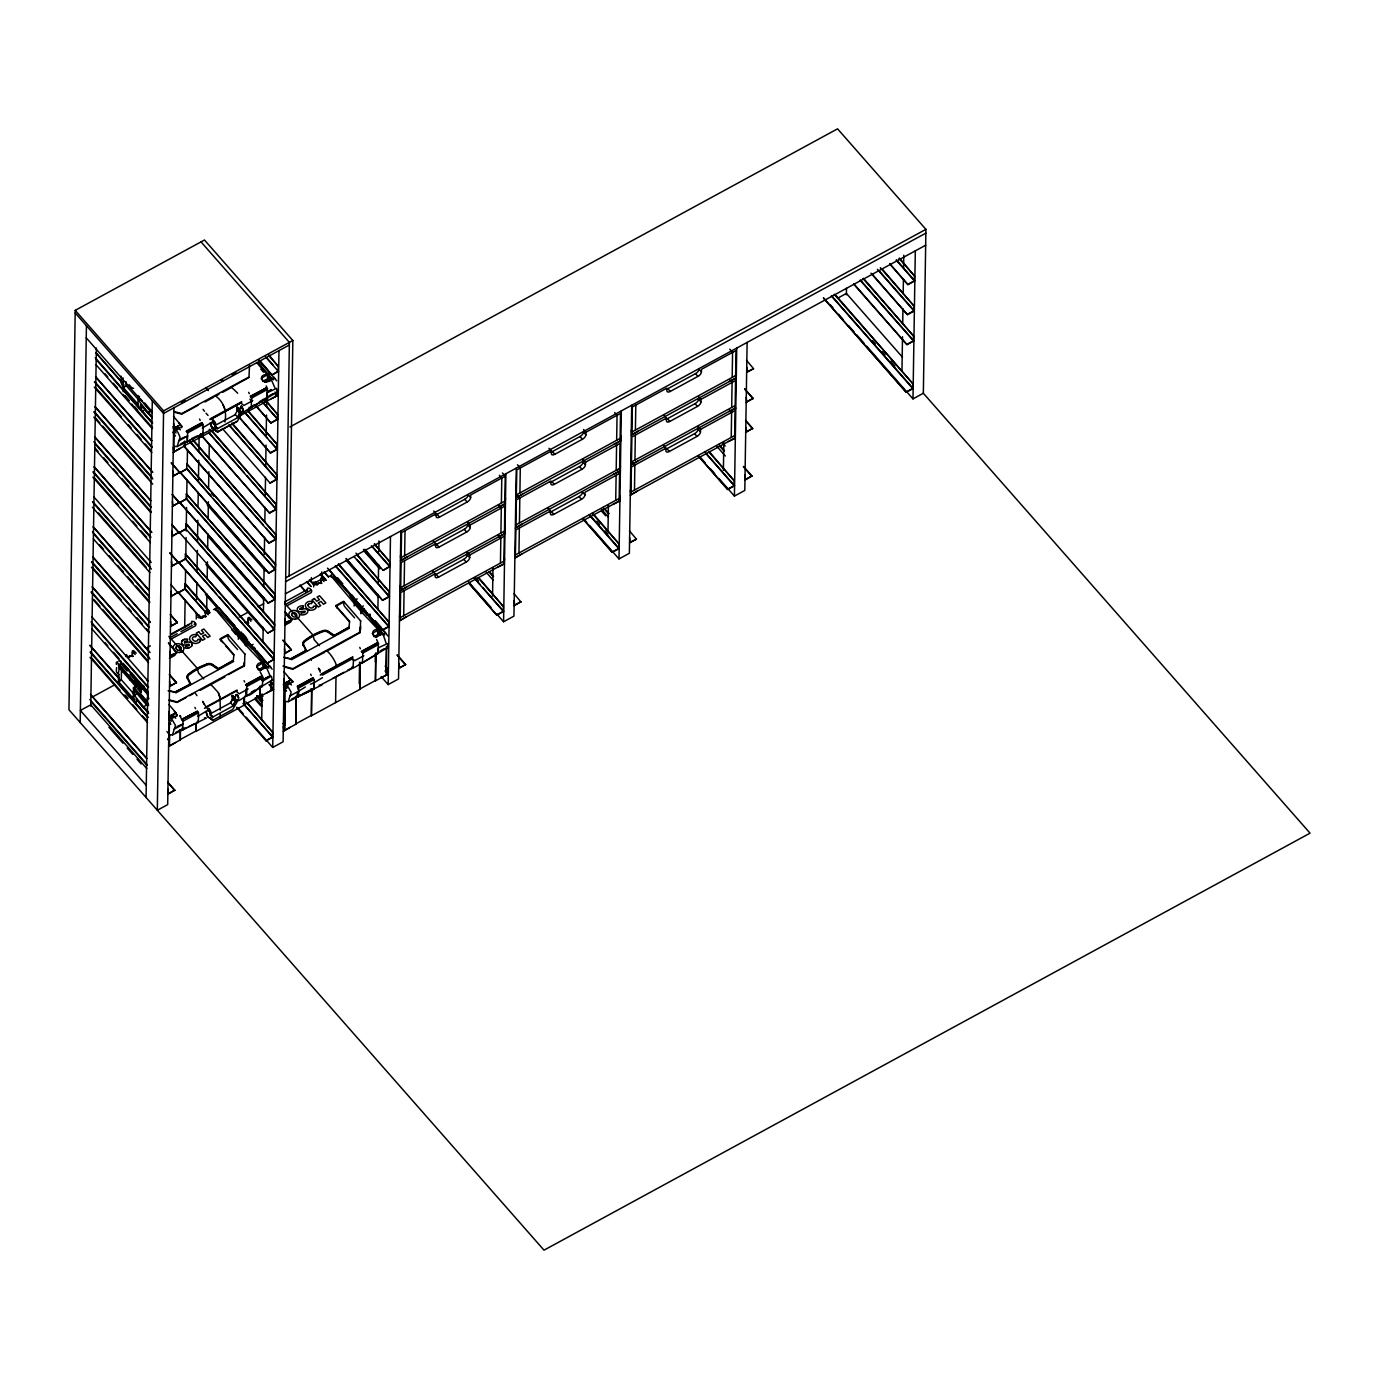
<?xml version="1.0" encoding="UTF-8"?>
<svg xmlns="http://www.w3.org/2000/svg" width="1379" height="1379" viewBox="0 0 1379 1379"><rect width="100%" height="100%" fill="white"/><g stroke="black" fill="none" stroke-linecap="round" stroke-linejoin="round"><path stroke-width="1.5" d="M289.142 576.008L292.831 340.51L204.471 239.998L75.224 310.361L68.95 709.737L544.015 1250.167L1310.05 833.157L923.172 393.049M80.189 722.544L86.429 325.737M90.738 706.169L96.358 347.973M122.955 377.794C124.575 392.119 119.404 382.242 121.335 378.311L121.024 376.105M118.439 683.915L118.594 673.935L118.87 682.071L134.056 699.343L133.246 699.774L136.711 704.152A132.487 47.386 61.4 0 0 147.174 716.322M123.127 391.722L123.214 385.586L123.593 387.861L138.779 405.133M127.04 675.089L123.817 670.797L122.541 671.487L120.214 668.849L120.318 663.144L127.213 671.004M135.108 695.412L121.3 679.709L121.49 668.16L120.214 668.849M138.452 399.634L126.023 385.499L126.092 381.707M125.782 656.507L126.472 654.646L128.695 658.059M129.385 655.783L129.402 656.749L132.47 655.077L132.315 651.06L135.194 654.525M133.246 699.774L133.435 687.776L136.659 686.018M150.156 420.181A132.487 47.386 61.4 0 1 141.434 409.942L137.969 405.564L138.124 395.566M133.815 699.463L134.004 687.466L147.932 703.307M148.415 711.943A85.205 30.459 61.4 0 1 134.539 695.447L134.608 690.62L136.228 692.448A91.031 32.544 61.4 0 0 147.674 705.945M151.587 416.113A85.205 30.459 61.4 0 1 139.262 401.255L139.348 396.411M135.401 686.121L135.487 680.416L133.539 681.485M136.228 703.549L136.28 699.05M140.951 409.339L141.003 404.84A131.039 46.852 61.4 0 0 152.207 417.889M141.83 411.787L143.675 410.614M141.727 689.276L141.778 686.432L143.502 685.501M144.037 688.035L144.071 686.311M147.398 694.62L148.656 698.395M146.071 797.476L152.293 400.668M75.224 310.361L163.584 410.873L157.309 810.266L167.686 804.612L173.909 407.822M169.445 722.337L169.048 746.056L180.304 739.937L180.477 729.698M173.875 446.762L174.064 433.989M169.479 745.832L169.651 734.783L166.928 731.611M174.202 451.622L174.288 446.434L177.201 446.537L210.935 429.783L209.16 429.386M179.856 439.16L185.131 436.902M167.842 794.27L174.754 790.167L167.738 782.186M175.512 742.54L168.583 746.66M169.065 716.632L175.978 712.874L169.531 716.029L169.152 711.461M169.531 686.621L176.443 682.502L169.445 674.521M170.013 656.594L176.926 652.491L168.514 642.907M170.479 626.583L177.391 622.463L170.375 614.482M170.944 596.555L177.857 592.453L171.41 595.969L171.03 591.384M171.427 566.545L178.339 562.425L169.927 552.858M171.892 536.517L178.805 532.415L171.789 524.434M172.358 506.507L179.287 502.387L172.272 494.423M172.84 476.479L179.753 472.376L171.341 462.792M180.132 448.399L173.202 452.502M198.007 615.034L178.374 592.694L184.82 588.85L185.372 583.765L209.212 610.897M268.302 664.73L178.839 562.684L185.303 558.823L185.372 553.996L274.197 654.267L273.663 659.352L267.198 663.196L274.111 659.438L219.416 597.21M190.44 533.69L274.593 629.427L267.681 633.185L274.128 629.324L274.662 624.239L186.303 523.727L185.769 528.812L179.322 532.673L186.234 528.898M268.147 603.157L179.787 502.646L186.251 498.784L186.32 493.958L275.145 594.228L274.611 599.313L268.147 603.157L275.059 599.4L242.807 562.701M268.629 573.147L180.253 472.635L186.717 468.774L186.786 463.947L275.61 564.201L275.076 569.286L268.629 573.147L275.524 569.389L213.814 499.181M184.424 444.262L184.458 441.401M180.304 739.937L180.218 729.646M173.289 447.33L173.685 451.898L185.027 445.727L184.855 441.297M185.027 445.727L185.096 441.366M182.269 724.268L176.977 726.543M184.683 627.6L185.114 599.727M185.286 588.988L185.579 569.699M216.606 594.021L185.751 558.926L186.096 537.517M186.199 531.087L186.561 507.489M239.998 559.512L186.699 498.888L187.01 479.616M187.234 464.602L187.475 449.571M196.266 618.947L196.352 612.517M196.559 599.641L196.835 582.49M197.007 571.768L197.335 550.307M197.473 541.74L197.818 520.279M198.007 507.42L198.248 492.406M198.421 481.685L198.748 460.224M198.886 451.657L199.128 436.643M195.559 708.754L194.922 707.375M200.196 420.405L199.559 419.044M244.479 697.55L244.359 705.065L195.973 731.404L195.921 723.596M195.973 731.404L196.094 723.889M215.589 429.093L200.696 437.195L200.748 433.678M202.42 616.034L202.42 616.999L205.505 615.31L205.35 611.311L208.229 614.775M206.66 611.156L206.936 594.004M207.16 578.99L207.436 561.822M207.643 548.963L207.867 533.949M208.108 518.935L208.384 501.766M208.574 488.907L208.85 471.739M209.056 458.879L209.28 443.866M210.073 717.718L213.142 720.234L207.35 716.597L206.109 712.116M243.032 411.356L237.412 421.198L217.779 431.886L211.987 428.266L210.435 423.474M212.728 720.269L207.815 716.615L206.04 711.409M237.412 421.198L217.434 431.955L212.452 428.266L210.332 422.836M208.057 711.254C207.419 702.894 213.159 716.339 210.142 711.65M214.641 424.129C218.399 425.939 211.056 415.441 212.694 422.922L214.038 424.456M208.66 710.926L208.694 708.444M213.28 422.595L213.331 420.112M233.31 695.843L235.809 699.446L233.206 705.927L212.831 717.011L210.349 715.167L210.47 712.926M240.411 412.976L237.636 410.218C236.912 404.099 241.842 410.597 240.411 412.976L237.843 417.578L217.468 428.679L214.986 426.835L215.072 423.732L213.693 421.957M214.986 426.835L215.09 424.594M220.157 718.235L220.226 714.167M220.295 710.099L220.054 698.877M224.915 421.957C227.052 411.666 223.881 401.582 215.038 395.601M232.137 695.671L234.275 700.273L232.103 698.17L232.137 695.671L234.671 697.705M236.774 407.339L238.912 411.925L236.74 409.822L236.774 407.339L239.032 408.925M235.206 698.567L234.878 699.946L232.706 697.843L232.741 695.361M239.274 411.528L237.343 409.494L237.378 407.012M235.757 696.481C234.792 692.241 239.274 695.895 238.481 697.981M240.394 408.132L241.239 406.15M240.86 408.27L241.049 406.202L242.066 406.719M238.36 639.287L238.429 634.047C237.171 628.083 253.805 653.956 238.757 634.754M239.205 634.512L239.188 636.236L241.497 634.978L241.532 632.134L239.463 633.564L233.775 628.117L239.446 635.564M238.464 699.549L238.567 697.636M243.1 411.201L241.446 406.305M243.187 410.89L243.204 409.287M243.738 703.618L243.842 697.498M244.859 641.7L247.634 639.08M244.238 697.464L244.117 704.79L259.786 696.257L259.993 686.69M245.134 645.217L244.859 641.356M244.669 682.019L244.049 680.64M239.774 415.924L249.082 410.856L249.134 407.339M249.306 393.67L248.668 392.308M246.134 646.165L246.186 643.235L248.72 641.856M246.22 641.252L246.91 640.442L251.65 646.251L246.91 640.873M248.186 621.843L248.03 617.826L250.909 621.291M248.151 619.912L249.03 617.275L251.943 619.878M259.838 362.453L258.804 360.057M259.752 686.57L259.873 694.826M270.456 681.347L273.266 684.536L273.197 689.362L260.028 696.533L259.942 686.259M278.351 390.136L277.817 395.221L264.751 402.323L264.785 399.427M261.717 719.614L262.131 693.878M262.941 642.407L263.182 627.393M263.406 612.379L263.648 597.366M263.82 586.644L264.113 567.338M264.32 554.461L264.596 537.31M264.82 522.296L265.061 507.282M265.233 496.561L265.526 477.255M265.699 466.533L266.044 445.072M266.181 436.505L266.509 415.045M266.647 406.477L266.75 400.031M244.841 705.169L272.904 737.076L265.992 740.833L272.439 736.989L272.525 732.146L245.876 701.842M266.733 692.879L273.645 689.466L270.836 686.277M266.181 528.191L276.007 539.361L269.095 543.136L183.545 445.451M247.013 475.841L276.472 509.351L269.56 513.109L202.248 436.178M229.259 425.077L276.955 479.323L270.043 483.098L276.49 479.237L276.576 474.41L231.689 423.353M270.405 441.332L277.42 449.313L270.508 453.07L239.653 417.63M262.458 401.737L277.886 419.285L270.973 423.06L255.563 405.15M271.353 398.721L278.265 395.308M278.644 371.33L271.732 375.088L278.196 371.227L278.265 366.4L268.44 355.23M270.525 685.777L270.577 681.64M270.853 690.638L270.991 681.433M275.576 396.428L275.628 392.981M269.095 542.792L275.541 539.275L275.628 534.449L192.87 440.297M269.577 512.764L276.024 509.247L276.093 504.421L211.573 431.024M270.508 452.726L276.955 449.209L277.041 444.383L247.582 410.873M270.991 422.715L277.438 419.199L277.507 414.372L264.889 400.013M201.006 241.877L289.383 342.388L283.109 741.781L272.732 747.435L278.972 350.628M285.16 689.104L287.108 688.035L285.918 686.69L283.971 687.759L285.16 689.104L284.591 725.337L282.971 723.51M284.919 730.198L285.367 701.549L288.28 701.652L322.014 684.898L319.101 685.087M290.176 727.319L283.264 731.439M284.005 683.812L290.917 680.054L284.488 683.226L284.091 678.64M284.488 653.801L291.4 649.681L282.988 640.115M284.953 623.773L291.865 619.671L284.867 611.69M283.35 726.25L283.729 730.836L295.744 724.303L295.933 696.412M295.744 724.303L296.175 696.464M297.33 692.241L297.278 696.05L291.4 699.239M311.275 581.852L311.344 577.56M311.275 675.52L310.637 674.159M360.212 662.454L359.798 689.431L311.413 715.77L311.585 688.742L310.396 689.345M311.413 715.77L311.844 688.793M314.533 583.507L315.205 581.662L317.446 585.075M318.118 582.8L318.135 583.765L321.221 582.093L321.048 578.077L323.944 581.542M321.583 580.49L321.721 571.923M335.597 702.601L335.993 677.261M353.041 667.298L353.455 660.851L351.904 658.628M354.075 606.053L355.196 599.469M354.472 601.52C373.209 616.792 346.56 602.244 357.247 598.9M354.92 601.278L354.903 603.002L357.195 601.744M359.247 683.708L359.574 662.334M360.574 608.467L363.349 605.846M359.798 689.431L359.971 662.403M360.384 648.785L359.747 647.406M360.815 613.724L361.039 608.225M361.85 612.931L361.901 610.018L364.435 608.639M370.141 614.12L367.607 615.499L361.936 607.501M375.329 661.954L375.467 653.474M385.137 666.126L387.947 669.315L387.861 674.141L375.45 680.898L375.709 653.56M375.45 680.898L375.898 653.077M377.898 609.587L378.122 594.573M378.294 583.834L378.604 564.528M378.794 551.669L378.966 540.93M381.414 677.658L388.326 674.245M335.769 565.993L389.068 626.618L382.155 630.393L328.857 569.406M357.282 559.908L389.533 596.607L382.621 600.365L346.163 558.547M373.175 547.446L390.016 566.579L383.103 570.354L389.55 566.493L389.636 561.667L374.209 544.119M385.948 670.142L386.327 646.699M386.292 675.003L386.706 648.406M382.155 630.048L388.619 626.531L388.688 621.705L338.2 564.252M382.638 600.02L389.085 596.504L389.154 591.677L356.902 554.979M400.858 530.932L398.531 678.951L388.154 684.587L390.481 536.569M400.186 620.222L400.617 592.625L435.178 573.819L432.765 571.078M400.651 590.212L401.099 562.615L435.643 543.791L433.247 541.051M401.134 560.184L401.565 532.587L436.126 513.781L433.713 511.04M403.685 615.758L404.081 590.746L401.668 588.006M404.15 585.747L404.547 560.719M404.633 555.72L405.012 530.708M398.686 668.591L405.598 664.488L397.186 654.922M406.357 616.878L399.445 620.981M406.822 586.851L399.91 590.97M407.305 556.84L400.375 560.943M435.178 573.819L435.143 576.405A4.206 2.103 -41.3 0 0 438.556 577.111L466.205 562.063A4.206 2.103 -41.3 0 0 469.687 557.581L469.739 554.996L467.326 552.255L467.291 554.841A4.206 2.103 -41.3 0 1 463.792 559.322L436.143 574.371A4.206 2.103 -41.3 0 1 435.247 574.767M435.643 543.791L435.609 546.377A4.206 2.103 -41.3 0 0 439.022 547.084L466.671 532.035A4.206 2.103 -41.3 0 0 470.17 527.571L470.205 524.985L467.791 522.245M436.126 513.781L436.074 516.367A4.206 2.103 -41.3 0 0 439.505 517.073L467.136 502.025A4.206 2.103 -41.3 0 0 470.635 497.543L470.687 494.958L505.231 476.151L502.439 472.963M492.544 596.09L492.975 568.2M482.702 587.471L503.749 611.414L496.836 615.172L468.791 582.921M497.595 567.2L504.49 563.787M498.06 537.189L504.973 533.776M498.526 507.162L505.438 503.749M500.439 563.08L500.836 538.069L498.422 535.328M500.922 533.07L501.318 508.058L498.508 504.852M501.387 503.042L501.784 478.03L499.37 475.29M503.852 563.787L504.3 536.19L469.739 554.996M399.996 585.782L400.375 590.367L504.507 533.673L504.766 506.162L470.205 524.985M504.8 503.749L505.231 476.151M496.836 614.827L503.283 611.311L503.369 606.484L478.117 577.767M504.507 533.673L505.042 528.588M516.28 468.084L513.953 616.12L503.576 621.757L505.903 473.738M518.952 553.013L519.349 527.985M519.435 522.986L519.814 497.974L517.418 495.233M519.9 492.975L520.297 467.946L517.487 464.757M514.108 605.76L521.021 601.658L514.574 605.174L514.195 600.589M521.779 554.03L514.867 558.15M522.245 524.02L515.332 528.123M522.727 493.992L515.798 498.112M548.049 508.317L550.445 511.057L550.411 513.643A4.206 2.103 -41.3 0 0 553.824 514.35L581.473 499.301A4.206 2.103 -41.3 0 0 584.972 494.837L585.006 492.251L619.567 473.428L616.758 470.239M548.98 448.278L551.393 451.019L551.359 453.605A4.206 2.103 -41.3 0 0 554.772 454.312L582.421 439.263A4.206 2.103 -41.3 0 0 585.92 434.799L585.954 432.213L583.541 429.472M549.463 482.167A4.206 2.103 -41.3 0 0 551.893 481.599L579.542 466.55A4.206 2.103 -41.3 0 0 583.024 462.068L583.076 459.483L585.489 462.224L585.437 464.809A4.206 2.103 -41.3 0 1 581.938 469.291L554.289 484.339A4.206 2.103 -41.3 0 1 550.876 483.633L550.928 481.047L516.367 499.853L515.798 527.536L619.929 470.842L620.464 465.757M608.001 531.105L608.398 505.369M591.108 516.66L619.171 548.566L612.259 552.341L582.8 518.487M613.017 504.369L619.912 500.956M613.483 474.359L620.395 470.928M613.948 444.331L620.86 440.918M615.723 500.336L616.12 475.324M616.189 470.308L616.585 445.296M616.654 440.297L617.051 415.286L614.638 412.545M619.137 501.042L619.567 473.428M619.602 471.015L620.033 443.417L585.489 462.224M620.085 441.004L620.516 413.39L585.954 432.213M612.259 551.996L618.706 548.48L618.792 543.654L592.143 513.333M631.703 405.254L629.376 553.272L618.999 558.926L621.326 410.89M630.979 494.596L631.41 466.981L665.971 448.175L663.558 445.434M631.444 464.568L631.875 436.971L666.436 418.165L664.023 415.407M631.927 434.557L632.358 406.943L666.902 388.137L666.867 390.722A4.206 2.103 -41.3 0 0 670.28 391.429L697.929 376.381A4.206 2.103 -41.3 0 0 701.428 371.916L701.463 369.331L736.024 350.507L735.593 378.122M634.478 490.131L634.857 465.102L632.065 461.913M634.943 460.103L635.34 435.092M635.409 430.093L635.805 405.064M629.531 542.93L636.443 539.172L629.996 542.326L629.617 537.758M637.201 491.2L630.289 495.302M637.667 461.189L630.755 465.292M638.149 431.162L631.22 435.281M665.971 448.175L665.919 450.761A4.206 2.103 -41.3 0 0 669.349 451.467L696.981 436.419A4.206 2.103 -41.3 0 0 700.48 431.955L700.532 429.369L698.119 426.628L698.067 429.214A4.206 2.103 -41.3 0 1 694.585 433.678L666.936 448.727A4.206 2.103 -41.3 0 1 665.212 449.33M666.436 418.165L666.402 420.75A4.206 2.103 -41.3 0 0 669.815 421.457L697.464 406.409A4.206 2.103 -41.3 0 0 700.963 401.927L700.997 399.341L698.584 396.6M723.389 470.429L723.82 442.538M705.134 452.226L734.593 485.736L727.681 489.493L698.239 455.639M728.44 441.539L735.335 438.126M728.905 411.511L735.817 408.098M729.37 381.5L736.283 378.087M731.232 437.453L731.628 412.424L729.215 409.684M731.697 407.426L732.094 382.414L729.681 379.673M732.18 377.415L732.577 352.386L729.767 349.197M727.681 489.149L734.128 485.649L734.214 480.806L708.961 452.088M734.645 438.16L735.076 410.546L700.532 429.369M735.128 408.132L735.559 380.535L700.997 399.341M747.125 342.423L744.798 490.441L734.421 496.095L736.748 348.06M744.953 480.099L751.883 475.979L743.453 466.412M745.711 432.472L752.624 428.369L745.608 420.388M746.177 402.461L753.089 398.341L744.677 388.775M746.642 372.433L753.555 368.676L747.108 371.847L746.728 367.262M846.396 294.796L846.499 288.349M901.969 371.072L902.504 336.752M902.711 323.875L902.952 308.862M903.176 293.848L903.417 278.834M903.59 268.095L903.779 255.236M831.796 295.985L913.139 388.533L906.227 392.291L823.487 297.812M860.582 280.282L913.881 340.923L906.968 344.681L853.687 283.712M879.302 271.008L914.363 310.896L907.451 314.671L872.39 274.421M896.591 260.131L914.829 280.885L907.916 284.643L889.696 263.561M906.227 391.946L912.691 388.447L912.76 383.603L834.209 294.261M906.986 344.336L913.432 340.82L913.501 335.993L863.013 278.558M907.451 314.326L913.898 310.809L913.984 305.983L880.319 267.681M907.934 284.298L914.38 280.782L914.449 275.955L899.022 258.407M289.866 426.99L837.553 128.833L925.912 229.345L923.344 393.239L912.984 398.893L915.311 250.857M305.155 611.69L304.983 612.069A2.568 2.034 0.9 0 1 303.208 612.845A11.066 8.722 0.9 0 1 301.329 612.862L300.95 614.862A7.309 5.775 0.9 0 0 303.104 614.879A4.999 3.947 0.9 0 0 304.725 614.534A6.05 4.775 0.9 0 0 306.827 613.31A3.585 2.827 0.9 0 0 307.431 612.655A3.792 2.999 0.9 0 0 307.793 610.863A2.724 2.155 0.9 0 0 307.379 610.001A3.516 2.775 0.9 0 0 306.293 609.156A2.999 2.362 0.9 0 0 304.07 608.828A4.465 3.516 0.9 0 0 302.466 609.242M249.496 365.521L248.996 376.967L181.735 413.597L173.857 411.494M243.842 666.419L244.014 662.73M244.876 653.87L244.497 665.798L228.397 674.572M359.557 633.185L359.798 627.652M360.591 620.636L360.212 632.565L326.513 651.336M360.419 630.255L360.574 626.411M202.989 432.472L202.868 434.161L200.265 434.402M196.766 722.165L198.248 722.493L198.352 720.803M362.436 661.248L362.332 662.92L360.867 662.592M203.299 427.507L202.765 434.213L193.112 438.47M198.214 721.062L198.679 715.856M251.478 400.772L251.254 407.822L249.789 407.494M362.539 661.351L362.763 653.112L361.315 651.457L376.76 643.062L378.208 644.7L362.66 653.163M187.216 441.832L187.423 435.609M251.685 401.168L251.685 397.997L250.237 396.359L266.044 388.033L267.13 389.602L266.819 398.514L251.978 406.839M262.303 685.156C257.339 689.052 241.135 705.686 247.048 686.346L245.6 684.691L261.045 676.296L262.493 677.934L246.944 686.397M298.536 695.206L298.416 696.878L298.295 693.671M376.553 653.215L378.018 653.543L378.311 644.648M182.7 730.112L182.58 726.905M187.337 440.229L187.63 432.868L186.199 431.213L201.627 422.819L203.075 424.456M267.043 396.842L267.354 392.653L276.576 388.378L276.972 392.222L242.497 412.597M262.406 685.173L262.717 680.985L260.959 678.985M314.153 679.571L312.705 677.934L297.278 686.328L298.829 691.086L298.295 696.947L296.83 696.619L301.398 694.43M378.122 651.939L378.432 647.751L387.654 643.493L388.051 647.337L354.386 667.522L351.8 667.315L352.955 666.66M191.56 624.066L191.767 621.308L194.06 621.636L196.042 623.894L195.611 625.738L171.427 638.908M307.276 590.833L307.483 588.092L309.758 588.402L311.757 590.66L311.326 592.505L287.142 605.674M184.7 642.855L184.321 641.856A2 1.569 0.9 0 1 185.751 641.08L187.337 640.959L187.665 639.046A6.05 4.775 0.9 0 0 184.752 639.322A5.051 3.982 0.9 0 0 182.545 640.425A3.775 2.982 0.9 0 0 181.7 641.614M388.137 647.199L386.741 646.372M217.52 428.231L214.762 425.611L235.085 414.769A4.602 3.258 84 0 1 237.395 417.372L237.395 417.406M210.349 715.167L212.831 717.011L210.125 713.943L230.517 702.859L233.085 698.257L230.465 703.118A4.602 3.258 84 0 1 232.758 705.703L232.775 705.738M174.737 728.336L175.409 725.337L171.582 718.718L177.184 715.339L174.357 711.53M274.973 387.947L270.905 378.829C266.337 387.602 254.667 375.157 267.043 374.433L256.597 362.539M261.303 669.884C255.839 670.935 254.787 661.817 262.406 662.782L245.359 644.734L215.831 609.777L213.538 609.466M290.452 695.119L291.124 692.12L287.297 685.484L292.969 681.588L288.987 678.192M377.019 636.65C371.554 637.719 370.486 628.583 378.122 629.548L361.074 611.518L331.546 576.543L329.253 576.232M122.541 671.487L129.781 679.726L131.039 679.037M129.781 679.726L141.054 692.551M212.314 421.871L213.383 421.526M212.78 421.957L213.659 421.715M215.21 424.525L214.331 424.749M168.996 718.149L169.255 720.2L168.996 718.718M207.677 710.219L209.746 710.685M236.257 694.999L237.429 695.05M265.509 666.936L264.665 665.764L264.44 667.195M264.802 668.16L264.458 666.005L265.406 667.695L263.751 666.264L264.354 668.125M381.156 633.306L379.932 632.754L380.518 634.926M215.676 610.397L216.089 608.087L214.814 608.777M331.391 577.163L331.787 574.853L330.512 575.543M174.788 431.937L176.029 432.937M175.374 430.558L173.306 428.283M170.151 720.286L171.392 721.269M170.755 718.89L168.669 716.615M270.973 378.57L267.871 374.95M274.197 377.829L275.438 378.811M266.337 666.919L263.234 663.299M270.818 667.143L269.629 665.798L267.595 667.229L252.788 649.164L254.753 648.096L255.46 649.699M283.574 687.294L286.504 691.189M283.971 687.759L285.918 686.69M286.453 685.656L284.384 683.381M386.516 633.926L385.344 632.565L383.31 633.995L369.21 617.533L368.503 615.93L370.468 614.862M385.344 632.565L382.759 630.065M177.201 446.537L179.029 440.194M185.613 646.062L185.234 648.078A7.309 5.775 0.9 0 0 187.389 648.096A4.999 3.947 0.9 0 0 189.009 647.785A6.05 4.775 0.9 0 0 191.112 646.561A3.585 2.827 0.9 0 0 191.715 645.889A3.792 2.999 0.9 0 0 192.077 644.096A2.724 2.155 0.9 0 0 191.664 643.235M169.651 734.783L172.565 734.886L174.392 728.526M288.28 701.652L290.107 695.309M222.915 380.087L222.691 381.104L221.226 380.018M245.014 654.267L227.897 634.547L220.054 638.822L233.93 654.594L233.31 660.248L218.054 669.436L212.194 665.367A4.585 3.62 0.9 0 0 207.471 664.799L205.799 665.402M360.712 621.033L343.612 601.313L335.769 605.588L349.628 621.36L349.025 627.031L333.77 636.202L327.909 632.134A4.585 3.62 0.9 0 0 323.186 631.582L321.514 632.185A61.193 48.196 0.7 0 0 306.172 640.597L304.811 641.58A4.585 3.62 0.9 0 0 303.811 645.251L306.586 651.009L303.087 645.096A5.326 4.206 0.9 0 1 303.035 642.442L303.208 642.097A5.326 4.24 2.5 0 1 304.225 640.804L307.345 638.511A61.934 48.868 0.9 0 1 319.066 632.134L322.893 630.668M270.353 676.296L266.268 667.177L260.079 670.608L256.701 666.591M386.051 643.062L383.586 635.771L378.949 630.065M211.401 422.577L202.248 428.093M206.764 710.909L197.628 716.425M322.479 677.675L313.343 683.191M372.364 633.478L375.795 637.374L381.983 633.944M237.636 410.218L235.137 414.51M189.319 645.234L188.82 644.183L186.786 644.596M217.468 428.679L215.072 426.404M353.472 667.781L321.721 684.346M189.371 645.165L189.268 645.303A2.568 2.034 0.9 0 1 187.492 646.062A11.066 8.722 0.9 0 1 185.613 646.079M312.395 601.692L311.43 603.692A2.31 1.827 0.9 0 0 309.086 603.761A2.189 1.724 0.9 0 0 308.241 605.777A4.533 3.585 0.9 0 0 309.706 607.536A2.482 1.965 0.9 0 0 313.223 607.294M210.487 717.666L212.797 720.303L232.741 709.444L238.395 699.705M237.24 699.894L236.085 700.532L239.257 700.429L272.318 679.95M261.338 378.242L266.302 375.381M149.863 410.546L148.484 412.7L149.915 410.597L148.38 408.839A82.947 29.666 61.4 0 1 143.881 403.323M139.262 401.255L140.675 399.1L142.399 401.392M116.681 667.591C114.94 674.952 120.68 676.52 118.353 664.213L136.28 684.587M239.705 411.545L237.826 407.96M380.845 632.254L381.293 633.564M245.186 641.718L246.238 640.39M172.582 654.284L170.375 655.577M256.77 666.488L261.665 663.73M372.485 633.254L377.381 630.496L377.846 634.53M123.593 387.861L126.023 385.499M118.87 682.071L121.3 679.709M168.359 738.351L167.548 739.144L169.152 740.971M194.094 624.497L195.249 623.429M310.964 590.212L285.384 604.554M181.666 427.714L181.7 425.973L173.495 416.441M134.539 695.447L137.09 693.378M143.761 706.91L147.605 703.824M176.926 716.132L177.339 715.167M259.373 401.806L263.941 399.031M250.944 406.822L254.305 404.823M251.374 692.155L254.736 690.155M133.591 388.309L132.056 388.154M163.584 410.873L292.831 340.51M181.494 402.634L185.251 400.599M232.31 374.985L236.068 372.933M181.476 402.944L185.251 400.893M289.331 344.991L163.549 413.459L75.19 312.947M259.838 362.039L258.459 362.78L272.232 378.88M197.852 405.374L181.752 414.148L173.806 412.028M231.241 387.206L249.134 377.467M204.902 401.961L213.676 397.186M215.434 396.238L218.951 394.325M222.45 392.412L231.241 387.637M173.668 423.353L174.047 427.921L180.494 424.766L173.582 428.524M278.265 366.4L268.905 354.989M268.405 374.088L270.422 373.519M174.823 429.421L178.236 427.611L180.373 429.886M262.872 381.483L267.681 378.863L267.302 375.364L270.405 378.88M175.219 429.265L178.27 427.593M263.699 381.087L266.768 379.415M176.219 430.386L181.89 426.473M270.025 379.621L264.871 382.276L261.407 379.087M274.266 377.467L272.301 378.535L273.49 379.88M186.561 431.317L201.989 422.905M250.599 396.445L266.044 388.033M210.056 418.94L241.704 401.72M186.923 431.73L202.351 423.319M250.961 396.859L266.406 388.447M210.056 419.544L241.687 402.323M211.056 419.233L240.86 403.013M187.63 432.868L203.196 424.404L202.868 427.214M251.564 398.066L267.13 389.602M271.025 389.533L267.492 392.067L271.008 390.136M178.891 440.815L187.63 436.04M252.736 400.599L243.738 405.512L240.722 402.84M180.321 444.124L184.717 441.728M268.991 395.859L273.387 393.463M264.596 400.617L267.819 398.876M184.786 445.451L200.696 437.195M172.909 471.308L173.306 475.893L179.753 472.376M277.507 414.372L266.75 401.358M180.253 472.635L187.165 468.86L211.021 495.992M172.444 501.318L172.823 505.903L179.287 502.387M277.041 444.383L248.048 410.632M179.787 502.646L186.699 498.888M171.979 531.346L172.358 535.931L178.805 532.415M276.576 474.41L232.155 423.094M171.496 561.356L171.892 565.942L178.339 562.425M276.093 504.421L212.038 430.782M178.839 562.684L185.751 558.926M275.628 534.449L191.922 438.453M178.374 592.694L185.286 588.936L206.316 612.879L205.471 613.379M170.565 621.395L170.944 625.98L177.391 622.463M132.281 652.957L133.332 650.509L136.228 653.112M205.316 613.207L206.333 612.655M132.436 653.146L133.453 652.595M117.577 661.696L116.301 662.403L116.388 664.454M170.893 634.133L191.56 622.877M146.657 647.923L150.38 645.889M170.841 634.754L189.457 624.618M201.42 618.292L204.816 616.447M132.936 656.249C130.315 656.214 134.366 656.904 132.143 655.335L129.04 656.938M205.971 616.499C203.334 616.465 207.402 617.137 205.161 615.586L202.075 617.171M169.669 637.787L177.184 633.702M180.942 631.651L192.215 625.514M285.677 577.887L925.912 229.345M285.625 581.679L925.861 233.137M170.082 651.422L170.479 655.99L176.926 652.491M127.695 677.348L128.954 676.658M91.652 697.395L114.336 685.035M239.188 617.068L248.634 611.931M258.097 606.777L263.768 603.692M285.436 593.763L925.671 245.221M169.393 658.335L174.426 655.577A2.068 1.638 0.9 0 0 175.219 654.732A2.844 2.241 0.9 0 0 175.598 653.06M551.393 451.019L516.832 469.843L516.263 497.509L620.412 440.815L620.946 435.747M434.988 514.936A4.206 2.103 -41.3 0 0 437.091 514.333L464.74 499.284A4.206 2.103 -41.3 0 0 468.222 494.802L470.635 497.543M551.048 452.105A4.206 2.103 -41.3 0 0 552.358 451.571L580.007 436.522A4.206 2.103 -41.3 0 0 583.507 432.058L585.92 434.799M666.557 389.206A4.206 2.103 -41.3 0 0 667.867 388.688L695.516 373.64A4.206 2.103 -41.3 0 0 699.015 369.176L701.428 371.916M314.688 582.903L321.6 579.146M837.777 298.14L846.413 293.434L902.487 357.213M247.996 619.74L249.013 619.188M321.031 579.973L322.065 577.525L324.979 580.128M321.186 580.163L322.203 579.611M234.74 628.186L235.154 628.203M136.314 682.019L140.641 686.949L140.606 689.362L134.935 681.933L138.159 681.002M284.729 601.916L307.276 589.66M248.651 623.015C246.031 622.98 250.082 623.67 247.858 622.101L245.1 622.55M321.686 583.265C319.049 583.231 323.117 583.903 320.876 582.352L317.791 583.955M134.918 685.57L136.193 684.88M228.225 635.167L220.157 639.563L222.881 642.648M169.617 681.433L169.996 686.018L176.443 682.502M285.039 618.602L285.419 623.187L291.865 619.671M389.636 561.667L374.657 543.86M400.462 555.771L400.841 560.339L504.973 503.663L505.524 498.577M631.306 430.093L631.685 434.678L735.834 377.984M914.449 275.955L899.487 258.149M401.168 557.599L504.852 501.163M516.436 494.854L620.119 438.419M631.961 431.972L735.628 375.536M286.074 622.36L288.159 621.205M285.108 625.101L290.142 622.343A2.068 1.638 0.9 0 0 290.935 621.515A2.844 2.241 0.9 0 0 289.038 618.085M250.564 645.734L253.098 644.355M434.885 544.946A4.206 2.103 -41.3 0 0 436.609 544.343L464.258 529.295A4.206 2.103 -41.3 0 0 467.757 524.83L470.17 527.571M665.316 419.319A4.206 2.103 -41.3 0 0 667.402 418.716L695.05 403.651A4.206 2.103 -41.3 0 0 698.55 399.186L700.963 401.927M246.186 643.235L251.892 648.733L254.425 647.354M205.816 665.488A61.193 48.196 0.7 0 0 190.457 673.831L189.095 674.814A4.585 3.62 0.9 0 0 188.096 678.485L190.871 684.243L174.995 691.999L169.772 690.845M233.172 660.627L218.072 668.832L212.418 664.902A4.775 3.758 0.9 0 0 207.505 664.282L205.764 664.919A62.727 49.506 0.9 0 0 189.716 673.641L188.371 674.71A4.775 3.758 0.9 0 0 187.372 678.537M175.788 692.93L233.723 661.403M343.923 601.933L335.873 606.329L349.49 621.826M244.376 665.316L177.098 701.928L169.221 699.842M186.062 697.619L177.115 702.48L169.169 700.377M189.63 695.671L193.215 693.723M200.265 690.31L224.846 676.934M284.574 648.63L284.953 653.198L291.4 649.681M389.154 591.677L355.954 553.134M630.841 460.121L631.22 464.689L735.352 408.012M746.263 397.273L746.642 401.858L753.089 398.341M913.984 305.983L882.181 269.026M361.953 607.156L360.574 608.122M361.936 607.587L365.883 610.897M400.703 587.626L504.369 531.191M515.97 524.865L619.654 468.429M631.496 461.982L735.162 405.547M263.768 662.437L265.785 661.868M363.315 608.691L361.005 609.949L357.333 605.777M170.203 717.752L173.461 715.977M258.235 669.832L263.044 667.212L262.682 663.713L265.768 667.229M550.445 511.057L515.901 529.881L515.332 557.547L619.464 500.853L619.998 495.785M366.28 612.517L366.659 613.396M549.687 512.212A4.206 2.103 -41.3 0 0 551.41 511.609L579.059 496.561A4.206 2.103 -41.3 0 0 582.559 492.096L584.972 494.837M305.724 650.595L290.693 658.766L283.746 657.231M348.87 627.393L333.787 635.616L328.133 631.668A4.775 3.758 0.9 0 0 323.203 631.048L321.479 631.685A62.727 49.506 0.9 0 0 305.431 640.425L304.087 641.476A4.775 3.758 0.9 0 0 303.087 645.32M291.503 659.714L349.439 628.169M197.369 711.254L181.563 719.562L197.369 711.254L198.438 712.805M245.979 684.777L261.407 676.382M181.925 719.648L197.731 711.667M205.437 707.272L237.067 690.052M246.341 685.191L261.769 676.796M204.523 708.375L237.05 690.655M174.254 729.146L183.011 724.389L183.011 721.2L198.559 712.736L198.231 715.546M236.085 691.189L239.101 693.844L248.099 688.948M262.717 680.985L271.473 676.227L272.335 680.571M175.685 732.473L181.563 729.267M360.091 632.082L292.813 668.694L282.971 666.074M308.93 660.489L292.831 669.263L284.884 667.143M324.755 652.301L310.723 659.507L311.309 660.42M273.266 684.536L270.922 681.088M388.688 621.705L338.665 564.011M399.514 615.81L399.91 620.378L504.042 563.701L504.576 558.616M630.358 490.131L630.755 494.716L734.886 438.022M745.78 427.3L746.177 431.886L752.624 428.369M913.501 335.993L863.478 278.299M400.22 617.637L503.904 561.201M515.505 554.892L619.171 498.457M631.013 492.01L734.697 435.557M379.484 629.203L381.5 628.634M180.063 739.661L195.732 731.129M285.901 684.518L289.349 682.708M373.95 636.598L378.76 633.978L378.38 630.479L381.483 633.995M297.64 686.414L313.067 678.02M361.694 651.56L377.122 643.148M298.002 686.828L313.429 678.434M321.152 674.055L352.783 656.835M362.056 651.957L377.484 643.562M320.238 675.141L352.765 657.438M322.41 675.141L351.904 659.093M305.38 686.983L298.829 691.086M310.516 684.191L314.274 682.691L313.947 689.259L311.344 689.517M289.969 695.912L298.726 691.155L298.605 688.035L314.274 679.502L313.843 689.328L298.088 696.516M363.815 655.714L354.817 660.61L351.955 658.128M380.07 650.974L384.465 648.578M332.77 678.33L343.836 672.314M347.525 670.297L351.214 668.298M167.928 789.098L168.307 793.666L174.754 790.167M272.525 732.146L247.737 703.187M387.947 669.315L385.603 665.867M398.772 663.42L399.152 668.005L405.598 664.488M503.369 606.484L478.582 577.508M618.792 543.654L592.608 513.074M734.214 480.806L709.427 451.847M745.039 474.91L745.418 479.496L751.883 475.979M912.76 383.603L836.088 295.606M295.502 724.027L311.171 715.494M359.557 689.155L375.226 680.623M196.869 722.665L198.128 722.562M191.836 438.574L196.887 436.074M188.475 726.819L195.197 723.492M302.915 693.689L309.654 690.362M191.595 439.212L187.337 441.78M185.682 727.647L181.114 729.853L182.58 730.163L182.804 723.958M182.373 729.75L186.958 727.543M172.565 734.886L206.298 718.131L204.523 717.718M207.178 663.902L203.351 665.367A61.934 48.868 0.9 0 0 191.629 671.745L188.544 674.055A5.326 4.24 2.5 0 0 187.475 675.314L187.32 675.676A5.326 4.206 0.9 0 0 187.372 678.313L190.009 683.829M299.984 609.259L299.95 608.811A2 1.569 0.9 0 1 301.467 607.863L303.035 607.743L303.38 605.812A6.05 4.775 0.9 0 0 300.467 606.088A5.051 3.982 0.9 0 0 298.26 607.191A3.775 2.982 0.9 0 0 297.416 608.398A3.947 3.12 0.9 0 0 297.416 610.07A2.689 2.12 0.9 0 0 298.64 611.328A3.861 3.034 0.9 0 0 300.363 611.759A3.516 2.775 0.9 0 0 302.053 611.518L304.931 611.173M186.786 644.579L186.475 644.7A3.516 2.775 0.9 0 1 184.648 644.993A3.861 3.034 0.9 0 1 182.924 644.562A2.689 2.12 0.9 0 1 181.7 643.303M301.708 609.449L299.984 609.242M283.402 685.311L284.281 686.053M210.229 713.357L209.901 711.185M217.779 431.886L211.349 426.887M301.932 607.743L303.035 607.725M200.558 639.322L197.852 639.356A3.051 2.396 0.9 0 1 197.507 640.545A2.482 1.965 0.9 0 1 193.991 640.787A4.533 3.585 0.9 0 1 192.526 639.029A2.189 1.724 0.9 0 1 193.37 636.995A2.31 1.827 0.9 0 1 195.715 636.908L196.68 634.926A4.361 3.447 0.9 0 0 193.715 634.633A5.361 4.24 0.9 0 0 190.233 636.684A4.809 3.809 0.9 0 0 189.664 638.96A5.671 4.482 0.9 0 0 190.285 640.545A9.636 7.602 0.9 0 0 191.629 642.08A7.016 5.533 0.9 0 0 193.388 643.028A4.826 3.809 0.9 0 0 196.163 643.424A5.275 4.154 0.9 0 0 199.852 641.614A4.378 3.447 0.9 0 0 200.558 639.339A4.378 3.447 0.9 0 1 199.852 641.597M209.056 663.575L209.556 663.575A5.326 4.258 1.4 0 1 212.676 664.54L218.278 668.436M206.35 610.759L209.263 613.362L206.971 613.034M198.852 614.844L201.73 618.309M326.116 650.716C329.977 651.767 337.976 665.523 335.769 665.661M210.401 683.95L218.468 692.758L220.312 699.774M237.843 417.578L239.946 410.666M233.206 705.927L235.326 701.204L235.016 698.102M314.171 584.455L316.446 584.765L313.55 582.162L313.722 586.92M198.455 617.671L200.731 617.999L178.374 592.349M118.853 661.006L121.128 661.334M179.373 440.004L180.028 437.005L177.822 432.196L172.858 426.783M178.58 423.077L179.649 423.629M265.475 398.117L266.94 398.428M285.539 657.938L290.676 659.076L305.759 650.871L305.224 649.854M260.838 686.449L262.303 686.776M168.117 690.793L174.961 692.31L190.043 684.087L189.526 683.088M245.152 695.826L246.617 696.154L246.841 689.086M241.877 411.545L243.893 412.08M235.792 701.325L232.999 698.567L233.12 696.361L234.516 697.188M381.276 634.547L379.466 633.047L380.345 635.047M265.526 665.609L265.354 666.695M284.832 686.932L284.074 684.967L284.057 685.932M184.7 642.838L186.751 642.459A4.465 3.516 0.9 0 1 188.354 642.062A2.999 2.362 0.9 0 1 190.578 642.39M333.994 635.202L328.392 631.323A5.326 4.258 1.4 0 0 325.289 630.306L324.772 630.341A5.326 4.258 1.4 0 0 322.876 630.634M211.383 426.421L214.659 428.869M122.438 385L123.627 386.051M117.801 673.331L118.99 674.383M367.607 615.499L361.901 610.018M289.504 682.795L291.452 685.001M173.788 716.029L175.736 718.235M269.577 378.915C266.526 375.795 270.146 382.19 269.077 378.846M285.556 690.534L284.85 691.258L284.298 690.017M246.755 643.355L248.117 644.751M148.708 698.877L147.346 697.481L147.277 701.428L140.537 693.758L140.606 689.81L139.245 688.121A69.571 24.874 61.4 0 1 134.59 681.898L135.814 680.795L129.971 674.141M896.143 260.045L914.38 280.782M889.679 263.906L907.916 284.643M877.44 269.319L913.898 310.809M870.976 273.18L907.451 314.671M860.134 280.196L913.432 340.82M853.687 284.057L906.968 344.681M872.493 340.544L875.286 343.733M882.301 351.697L885.111 354.886M890.713 361.264L894.919 366.038M831.33 295.899L912.691 388.447M830.244 304.759L833.054 307.965M838.656 314.343L842.862 319.135M848.481 325.513L854.084 331.891M856.876 335.08L863.892 343.043M866.702 346.232L912.984 398.893M823.47 298.157L906.227 392.291M746.556 360.35L753.555 368.676M744.677 389.119L753.089 398.686M745.608 420.733L752.624 428.714M695.516 373.64L697.929 376.381M695.05 403.651L697.464 406.409M722.424 442.814L725.216 446.02M743.453 466.757L751.865 476.324M718.855 444.348L724.458 450.726M719.786 446.193L724.009 450.985M667.867 388.688L670.28 391.429M716.925 446.434L725.337 456.001M698.067 429.214L700.48 431.955M694.585 433.678L696.981 436.419M706.082 453.725L734.128 485.649M667.402 418.716L669.815 421.457M700.756 457.776L704.962 462.568M710.564 468.946L714.77 473.721M718.976 478.513L734.421 496.095M698.222 455.984L727.681 489.493M666.936 448.727L669.349 451.467M580.007 436.522L582.421 439.263M583.024 462.068L585.437 464.809M579.542 466.55L581.938 469.291M629.445 530.846L636.443 539.172M604.829 508.782L609.035 513.574M602.968 507.438L608.57 513.815M552.358 451.571L554.772 454.312M601.503 509.282L608.501 517.246M601.485 511.023L605.691 515.798M579.059 496.561L581.473 499.301M596.745 521.296L599.537 524.485M605.14 530.863L607.949 534.052M589.264 514.97L618.706 548.48M551.893 481.599L554.289 484.339M583.938 519.021L586.73 522.21M589.54 525.399L618.999 558.926M582.8 518.832L612.259 552.341M551.41 511.609L553.824 514.35M464.74 499.284L467.136 502.025M464.258 529.295L466.671 532.035M514.022 593.677L521.021 602.002M489.407 571.613L493.613 576.405M488.942 571.871L493.148 576.646M437.091 514.333L439.505 517.073M486.08 572.113L493.079 580.076M467.291 554.841L469.687 557.581M463.792 559.322L466.205 562.063M475.703 577.749L478.513 580.938M474.29 577.904L479.909 584.282M473.842 577.801L503.283 611.311M436.609 544.343L439.022 547.084M468.515 581.852L490.941 607.363M496.561 613.758L503.576 621.757M468.774 583.265L496.836 615.172M267.423 358.557L273.042 364.952M265.561 356.868L278.196 371.227M260.269 361.108L270.767 373.485M259.114 360.384L276.8 380.897M259.114 360.729L271.732 375.088M260.786 369.107L263.544 372.244M267.681 378.863L269.939 381.431M436.143 574.371L438.556 577.111M275.007 392.032L277.817 395.221M264.751 402.323L249.082 410.856M262.01 401.651L277.438 419.199M249.927 399.169L251.805 401.117M255.546 405.495L270.973 423.06M371.33 545.756L389.55 566.493M245.152 412.614L267.595 438.143M244.704 412.511L276.955 449.209M364.866 549.256L383.103 570.354M365.314 550.48L375.122 561.649M363.435 549.48L380.276 568.631M364.159 551.135L379.587 568.7M238.239 416.372L270.508 453.07M205.747 387.585L208.384 390.602M354.024 556.616L389.085 596.504M224.691 410.546L225.087 411.597M228.811 424.991L276.49 479.237M346.163 558.891L382.621 600.365M346.146 560.357L378.398 597.055M222.347 428.49L270.043 483.098M212.728 420.44L214.366 422.353M206.04 413.217L208.057 415.493M215.107 429.334L217.434 431.955M335.321 565.907L388.619 626.531M337.527 577.749L342.837 583.782M375.14 620.533L381.466 627.721M381.845 628.6L387.878 636.012M209.16 432.765L244.221 472.652M351.559 594.608L353.713 597.073M208.694 432.661L276.024 509.247M327.461 568.165L382.155 630.393M355.179 600.33L349.49 594.901L355.161 602.33M333.477 576.87L349.714 594.556A69.571 24.874 61.4 0 0 354.369 600.761M383.379 633.633L384.569 634.995M324.255 571.94L328.461 576.732M324.255 572.285L328.461 577.077M397.186 655.266L405.598 664.833M202.248 436.522L269.56 513.109M320.686 573.819L326.289 580.197M320.221 574.078L325.84 580.456M354.593 617.844L345.181 607.139A2.637 0.948 61.4 0 1 343.716 604.088L343.509 602.347M320.531 582.541L321.341 583.455M377.898 653.612L362.453 662.851M190.44 442.038L263.389 525.003M189.992 441.935L275.541 539.275M309.861 579.714L314.067 584.506M309.396 579.973L313.602 584.748M306.965 581.697L311.171 586.489M306.517 581.61L310.723 586.385M385.069 670.952L387.861 674.141M172.875 432.196L175.426 436.074M183.528 445.796L269.095 543.136M129.092 384.707L131.763 387.758M86.239 337.821L152.104 412.752M381.138 676.589L388.154 684.587M95.978 352.662L122.628 382.983M300.07 585.11L305.673 591.505M95.961 353.007L124.024 384.913M300.053 585.454L305.673 591.85M95.203 357.73L152.707 423.146M96.151 359.574L152.259 423.387M186.786 463.947L275.145 564.459M211.349 493.32L214.141 496.509M125.11 395.756L129.281 400.513M134.866 406.874L137.659 410.046M104.959 373.726L107.752 376.915M113.371 383.293L117.577 388.085M123.179 394.463L128.799 400.841M131.608 404.047L152.638 427.973M96.065 364.745L152.173 428.576M186.717 468.774L275.076 569.286M180.27 472.29L268.629 572.802M95.599 376.639L151.707 440.47M95.599 376.984L151.69 440.815M171.324 463.137L179.753 472.721M207.143 504.697L265.406 570.992M94.841 381.707L152.345 447.124M94.375 381.949L151.88 447.365M96.151 388.137L121.404 416.854M128.419 424.835L131.229 428.024M136.831 434.402L141.037 439.194M145.243 443.969L150.863 450.364M284.557 603.192L312.964 635.064L314.188 639.701L319.463 645.7M94.289 387.137L151.793 452.553M186.32 493.958L274.68 594.487M186.251 498.784L274.611 599.313M284.85 612.035L291.865 620.016M179.787 502.301L268.147 602.813M95.134 406.667L152.638 472.083M215.296 543.412L218.106 546.601M223.708 552.979L227.914 557.771M232.12 562.546L237.74 568.941M241.946 573.716L264.389 599.244M95.117 407.012L152.621 472.428M172.254 494.768L179.27 502.732M207.815 536.017L263.923 599.848M94.358 411.718L151.862 477.134M93.893 411.976L152.81 478.996M320.342 670.332L318.394 668.125L320.273 672.194M95.685 418.147L99.891 422.939M102.701 426.128L148.984 478.789M93.824 417.147L152.724 484.167M185.855 523.986L274.214 624.497M185.769 528.812L274.128 629.324M282.988 640.459L291.4 650.026M179.322 532.328L267.681 633.185M94.651 436.678L150.759 500.508M207.815 565.442L235.861 597.348M242.876 605.329L247.082 610.121M252.685 616.499L256.908 621.291M261.114 626.083L263.906 629.272M94.651 437.022L150.759 500.853M171.789 524.778L178.805 532.759M205.936 564.442L263.441 629.858M93.893 441.745L151.397 507.162M94.823 443.59L150.932 507.403M95.22 448.175L98.012 451.364M103.632 457.742L107.838 462.534M113.457 468.912L117.663 473.704M121.869 478.479L128.885 486.459M131.677 489.648L151.311 511.988M247.496 622.291L248.306 623.205M94.755 448.761L150.845 512.592M185.372 553.996L273.731 654.508M185.303 558.823L273.663 659.352M290.538 678.968L293.037 681.933M283.919 671.728L290.917 680.054M242.756 633.513L246.41 637.684M219.158 607.967L235.068 626.049M256.908 650.888L266.13 661.834M178.856 562.339L272.163 669.229M284.953 683.07L287.022 685.415M94.186 466.705L151.69 532.122M94.168 467.05L151.69 532.466M169.91 553.203L178.339 562.77M208.746 597.055L215.762 605.036M235.43 627.807L238.981 631.841M241.497 634.978L246.376 640.528M205.471 594.47L218.089 608.828M283.35 684.191L285.867 687.052M217.761 610.104L233.999 627.79A69.571 24.874 61.4 0 0 238.653 633.995M267.664 666.867L268.853 668.212M241.635 639.011L245.29 643.183M93.41 471.756L150.932 537.172M231.672 629.617L235.895 634.409M92.962 472.014L150.466 537.431M94.737 478.185L118.594 505.317M132.608 521.262L136.814 526.054M141.037 530.846L146.639 537.224M92.876 477.186L150.38 542.602M184.907 584.024L210.142 612.741M260.148 671.883L263.01 677.33M184.82 588.85L205.867 612.776M268.991 684.587L273.197 689.362M237.533 649.543L229.466 640.373A2.637 0.948 61.4 0 1 228 637.322L227.811 635.581M260.993 679.226L262.596 681.054L262.596 677.865M204.816 615.775L205.626 616.689M225.604 645.751L233.775 655.042M200.731 617.999L198.49 615.43L197.955 617.482M93.703 496.716L151.207 562.477M170.858 584.472L177.857 592.798M92.945 501.784L150.449 567.2M92.479 502.025L151.397 569.044M98.478 512.988L146.174 567.234M258.821 695.792L262.751 700.239M92.41 507.213L149.915 572.63M257.166 695.688L261.372 700.48M256.701 695.947L262.303 702.325M261.372 701.67L257.218 696.671M255.236 697.774L262.234 705.755M255.218 699.515L260.821 705.91M93.238 526.744L149.346 590.557M93.238 527.088L149.328 590.901M170.375 614.827L177.391 622.808M92.479 531.794L148.57 595.625M93.41 533.639L149.518 597.469M242.997 703.48L272.439 736.989M99.409 544.602L103.615 549.394M109.234 555.771L113.44 560.563M117.646 565.356L123.248 571.733M127.471 576.525L133.073 582.903M135.883 586.092L149.897 602.054M93.341 538.827L149.432 602.64M237.671 707.53L243.273 713.908M246.065 717.097L272.732 747.435M236.533 707.324L265.992 740.833M168.859 636.408L197.249 668.281L198.473 672.918L203.764 678.933M92.772 556.754L150.277 622.17M92.755 557.099L150.259 622.515M168.497 643.252L176.908 652.836M91.997 561.822L149.501 627.238M91.548 562.063L149.053 627.479M93.324 568.251L121.386 600.158M128.402 608.139L131.195 611.328M136.814 617.706L142.416 624.084M146.622 628.876L149.432 632.065M91.462 567.252L148.966 632.668M208.091 708.772L209.436 710.306M92.29 586.764L149.794 652.198M92.29 587.109L149.794 652.543M169.427 674.865L176.443 682.846M91.531 591.832L149.035 657.249M91.066 592.091L149.983 659.093M94.255 599.865L99.874 606.243M102.684 609.432L147.553 660.489M92.393 598.865L148.501 662.678M131.798 655.525L132.591 656.438M180.683 716.459L179.873 715.546L181.459 718.976M91.824 616.792L147.915 680.95M168.962 704.548L175.978 712.874M174.823 712.202L177.219 714.925M91.066 621.86L148.57 687.276M91.997 623.704L148.105 687.518M105.011 642.648L107.821 645.837M113.423 652.215L119.042 658.593M123.248 663.385L128.85 669.763M131.66 672.952L148.484 692.103M126.506 667.436L131.867 673.538M169.255 716.304L171.306 718.649M91.928 628.876L148.018 692.706M141.778 686.432L147.881 693.378M147.967 694.826L136.159 681.398L133.694 681.243L117.801 663.144M123.334 670.453L127.557 675.262M130.384 678.468L136.021 684.88L131.057 679.209M138.831 688.087L141.658 691.293M133.435 687.776L148.742 705.203M89.945 645.217L119.404 678.727M89.945 645.562L119.404 679.071M90.583 651.871L148.087 717.287M90.135 652.129L147.639 717.545M125.472 695.309L128.092 698.291M91.91 658.3L119.973 690.207M124.179 694.999L126.971 698.188M132.591 704.566L136.797 709.358M142.399 715.735L146.622 720.527M90.049 657.3L147.553 722.717M90.6 694.43L146.708 758.243M90.6 694.775L146.708 758.588M167.738 782.531L174.754 790.512M89.842 699.498L147.346 764.914M90.79 701.342L146.881 765.155M146.812 768.586L90.755 704.824L80.378 710.461L146.26 785.392M108.941 727.25L122.955 743.212M127.161 748.004L132.78 754.382M136.986 759.157L141.192 763.949M148.467 413.752L147.225 412.321A130.833 46.783 61.4 0 1 141.02 404.874M143.744 707.961L142.502 706.531A130.833 46.783 61.4 0 1 136.297 699.084A130.867 46.8 61.4 0 0 148.742 713.46M140.503 407.339L141.744 408.891M140.279 407.46L141.52 409.011M174.375 429.662L174.995 430.886M284.695 686.259C286.918 688.035 283.471 682.622 284.539 686.018M209.056 710.306L210.022 711.133M195.008 692.741L195.594 693.654A134.177 105.873 0.9 0 0 196.973 695.671M242.135 407.098L243.083 409.218M214.038 422.405L214.641 423.474M237.516 695.447L238.446 697.55M209.401 710.754L210.004 711.805M182.287 720.062L183.011 721.2M268.939 378.587L269.457 379.466M266.216 385.896L267.629 388.981M376.588 639.477L378.725 644.096M223.019 404.874L224.725 408.563M218.382 693.206L220.088 696.895M206.643 707.961L202.679 701.359L203.937 704.066M169.841 722.355L170.789 724.423M251.254 645.372L251.65 646.251M250.961 646.63L251.892 648.733M336.597 606.105L336.804 607.846M220.899 639.339L221.088 641.08M147.174 679.468L147.363 681.209M207.16 663.868A5.326 4.258 1.4 0 1 209.056 663.54M148.208 662.041A8.705 6.861 0.9 0 1 147.846 660.265M190.405 642.2A3.585 2.827 0.9 0 1 191.526 643.062M181.7 643.286A3.947 3.12 0.9 0 1 182.58 640.356A5.051 3.982 0.9 0 1 184.752 639.322M183.39 650.354A4.844 3.809 0.9 0 1 179.529 652.457A6.292 4.964 0.9 0 1 175.047 650.974A6.447 5.085 0.9 0 1 173.185 647.94A4.895 3.861 0.9 0 1 175.236 644.338A4.895 3.861 0.9 0 1 180.235 644.096A6.705 5.292 0.9 0 1 183.252 646.527A5.912 4.671 0.9 0 1 183.39 650.354A4.844 3.809 0.9 0 1 179.529 652.439M177.322 649.733A4.206 3.327 0.9 0 1 175.978 648.027M175.978 648.044A2.172 1.707 0.9 0 1 179.391 646.182A3.758 2.965 0.9 0 1 180.942 647.768A2.224 1.758 0.9 0 1 177.322 649.75M179.391 646.182A3.758 2.965 0.9 0 1 180.942 647.785M192.077 644.079A3.792 2.999 0.9 0 1 191.715 645.872M189.009 647.768A4.999 3.947 0.9 0 1 187.389 648.096M139.641 685.035A69.571 24.874 61.4 0 1 138.09 682.967M262.924 696.464A131.039 46.852 61.4 0 1 261.682 695.102M262.613 700.687A132.487 47.386 61.4 0 1 259.114 696.791M312.395 601.709A4.361 3.447 0.9 0 0 309.43 601.399A5.361 4.24 0.9 0 0 305.948 603.433A4.809 3.809 0.9 0 0 305.38 605.726A5.671 4.482 0.9 0 0 306 607.312A9.636 7.602 0.9 0 0 307.345 608.828A7.016 5.533 0.9 0 0 309.103 609.828A4.826 3.809 0.9 0 0 311.878 610.19A5.275 4.154 0.9 0 0 315.567 608.38M308.241 605.795A2.189 1.724 0.9 0 1 309.086 603.778M313.223 607.312A3.051 2.396 0.9 0 0 313.567 606.122L316.256 606.088A4.378 3.447 0.9 0 1 315.567 608.363M309.103 609.811A7.016 5.533 0.9 0 1 307.345 608.828M286.16 615.137A2.827 2.241 0.9 0 1 288.108 617.016M232.103 387.947A134.177 105.873 0.9 0 1 237.705 393.222M204.523 411.287A134.177 105.873 0.9 0 1 203.041 409.322M152.397 411.735A91.031 32.544 61.4 0 1 144.743 403.03M151.397 412.269A82.809 29.614 61.4 0 1 149.915 410.597M262.855 679.795L269.905 675.969L262.855 679.795M198.697 631.772L196.266 633.116L202.558 640.27L205.006 638.925L202.523 636.133L205.247 634.65L207.712 637.477L210.125 636.133L203.833 628.979L201.42 630.306L203.713 632.927L201.006 634.409L198.697 631.772M314.412 598.538L311.982 599.882L318.273 607.036L320.704 605.709L318.239 602.899L320.962 601.416L323.427 604.243L325.84 602.916L319.549 595.745L317.136 597.073L319.428 599.693L316.722 601.175L314.412 598.538M295.244 619.205A4.844 3.809 0.9 0 0 299.105 617.102A5.912 4.671 0.9 0 0 298.967 613.293A6.705 5.292 0.9 0 0 295.951 610.845A4.895 3.861 0.9 0 0 290.952 611.121A4.895 3.861 0.9 0 0 288.883 614.706A6.447 5.085 0.9 0 0 290.762 617.758A6.292 4.964 0.9 0 0 295.244 619.205M291.693 614.81A4.206 3.327 0.9 0 0 293.037 616.516A2.224 1.758 0.9 0 0 296.657 614.534A3.758 2.965 0.9 0 0 295.106 612.948A2.172 1.707 0.9 0 0 291.693 614.793"/></g></svg>
